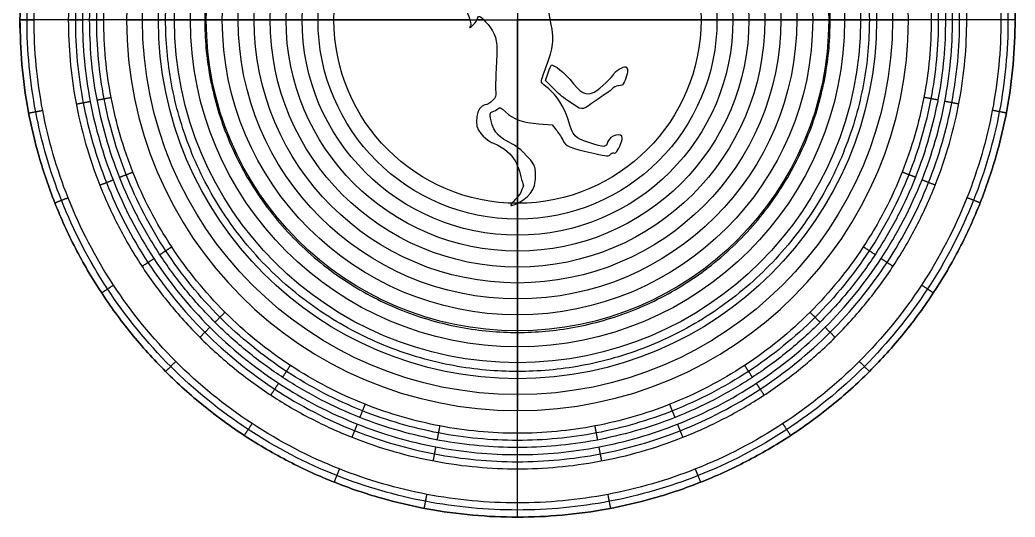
# Model space of a CAD drawing. Header units: millimetres. Extents: x -35 to 35, y -35 to 35.
# Drawn here: x -35 to 35, y -35 to 0 of the extents above; entities that cross this region are included whole.
import ezdxf

# ---------------------------------------------------------------- set-up
doc = ezdxf.new("R2010")
doc.units = ezdxf.units.MM
doc.header["$MEASUREMENT"] = 0
doc.layers.add('Default', color=7, linetype='Continuous', true_color=0x000000)

# ---------------------------------------------------------------- blocks, each defined once
blk = doc.blocks.new('top_cap')
at = {"layer": 'Default'}
for p, q in [((60.809, 240.556, 2), (57.409, 240.556, 2)), ((89.055, 240.556), (58.409, 240.556)), ((62.309, 240.556, 6), (61.809, 240.556, 6)), ((89.055, 240.556, 2), (63.309, 240.556, 2)), ((90.042, 240.556), (89.554, 240.556)), ((90.042, 240.556, 2), (89.554, 240.556, 2)), ((126.409, 240.556), (94.723, 240.556)), ((121.509, 240.556, 2), (94.723, 240.556, 2)), ((123.009, 240.556, 6), (122.509, 240.556, 6)), ((127.409, 240.556, 2), (124.009, 240.556, 2)), ((92.409, 231.584), (92.409, 233.544)), ((92.409, 231.584, 2), (92.409, 233.544, 2)), ((92.409, 228.082), (92.409, 230.275)), ((92.409, 228.082, 2), (92.409, 230.275, 2)), ((92.409, 206.556), (92.409, 227.645)), ((92.409, 211.456, 2), (92.409, 227.645, 2)), ((92.409, 209.956, 6), (92.409, 210.456, 6)), ((92.409, 205.556, 2), (92.409, 208.956, 2))]:
    blk.add_line(p, q, dxfattribs=at)
for points, knots in [([(57.409, 240.556, 2), (57.409, 275.556, 2), (92.409, 275.556, 2), (127.409, 275.556, 2), (127.409, 240.556, 2), (127.409, 205.556, 2), (92.409, 205.556, 2), (57.409, 205.556, 2), (57.409, 240.556, 2)], [0, 0, 0, 54.977871, 54.977871, 109.955743, 109.955743, 164.933614, 164.933614, 219.911486, 219.911486, 219.911486]), ([(57.409, 240.556, 1), (57.409, 205.556, 1), (92.409, 205.556, 1), (127.409, 205.556, 1), (127.409, 240.556, 1), (127.409, 275.556, 1), (92.409, 275.556, 1), (57.409, 275.556, 1), (57.409, 240.556, 1)], [0, 0, 0, 53.406738, 53.406738, 106.813476, 106.813476, 160.220213, 160.220213, 213.626951, 213.626951, 213.626951]), ([(60.809, 240.556, 2), (60.809, 272.156, 2), (92.409, 272.156, 2), (124.009, 272.156, 2), (124.009, 240.556, 2), (124.009, 208.956, 2), (92.409, 208.956, 2), (60.809, 208.956, 2), (60.809, 240.556, 2)], [0, 0, 0, 49.637164, 49.637164, 99.274328, 99.274328, 148.911492, 148.911492, 198.548656, 198.548656, 198.548656]), ([(60.809, 240.556, 5), (60.809, 272.156, 5), (92.409, 272.156, 5), (124.009, 272.156, 5), (124.009, 240.556, 5), (124.009, 208.956, 5), (92.409, 208.956, 5), (60.809, 208.956, 5), (60.809, 240.556, 5)], [0, 0, 0, 48.066064, 48.066064, 96.132128, 96.132128, 144.198192, 144.198192, 192.264256, 192.264256, 192.264256]), ([(60.809, 240.556, 4), (60.809, 272.156, 4), (92.409, 272.156, 4), (124.009, 272.156, 4), (124.009, 240.556, 4), (124.009, 208.956, 4), (92.409, 208.956, 4), (60.809, 208.956, 4), (60.809, 240.556, 4)], [0, 0, 0, 49.637164, 49.637164, 99.274328, 99.274328, 148.911492, 148.911492, 198.548656, 198.548656, 198.548656]), ([(62.309, 240.556, 6), (62.309, 210.456, 6), (92.409, 210.456, 6), (122.509, 210.456, 6), (122.509, 240.556, 6), (122.509, 270.656, 6), (92.409, 270.656, 6), (62.309, 270.656, 6), (62.309, 240.556, 6)], [-189.123878, -189.123878, -189.123878, -141.842908, -141.842908, -94.561939, -94.561939, -47.280969, -47.280969, 0, 0, 0]), ([(62.309, 240.556, 3), (62.309, 210.456, 3), (92.409, 210.456, 3), (122.509, 210.456, 3), (122.509, 240.556, 3), (122.509, 270.656, 3), (92.409, 270.656, 3), (62.309, 270.656, 3), (62.309, 240.556, 3)], [0, 0, 0, 45.709884, 45.709884, 91.419769, 91.419769, 137.129653, 137.129653, 182.839538, 182.839538, 182.839538]), ([(62.309, 240.556, 4), (62.309, 210.456, 4), (92.409, 210.456, 4), (122.509, 210.456, 4), (122.509, 240.556, 4), (122.509, 270.656, 4), (92.409, 270.656, 4), (62.309, 270.656, 4), (62.309, 240.556, 4)], [-189.123878, -189.123878, -189.123878, -141.842908, -141.842908, -94.561939, -94.561939, -47.280969, -47.280969, 0, 0, 0])]:
    blk.add_rational_spline(points, [1, 0.707106781187, 1, 0.707106781187, 1, 0.707106781187, 1, 0.707106781187, 1], degree=2, knots=knots, dxfattribs=at)
for points, knots in [([(57.909, 240.556, 0.5), (57.909, 238.388, 0.5), (58.319, 234.053, 0.5), (60.192, 227.607, 0.5), (63.372, 221.483, 0.5), (67.844, 215.99, 0.5), (73.336, 211.519, 0.5), (79.46, 208.338, 0.5), (85.907, 206.466, 0.5), (92.409, 205.851, 0.5), (98.912, 206.466, 0.5), (105.359, 208.338, 0.5), (111.482, 211.519, 0.5), (116.975, 215.99, 0.5), (121.446, 221.483, 0.5), (124.627, 227.607, 0.5), (126.5, 234.053, 0.5), (127.114, 240.556, 0.5), (126.5, 247.058, 0.5), (124.627, 253.505, 0.5), (121.446, 259.629, 0.5), (116.975, 265.121, 0.5), (111.482, 269.593, 0.5), (105.359, 272.773, 0.5), (98.912, 274.646, 0.5), (92.409, 275.261, 0.5), (85.907, 274.646, 0.5), (79.46, 272.773, 0.5), (73.336, 269.593, 0.5), (67.844, 265.121, 0.5), (63.372, 259.629, 0.5), (60.192, 253.505, 0.5), (58.319, 247.058, 0.5), (57.909, 242.723, 0.5), (57.909, 240.556, 0.5)], [0, 0, 0, 0, 6.408266, 12.816532, 19.759951, 26.703369, 33.646787, 40.590205, 46.998472, 53.406738, 59.815004, 66.22327, 73.166688, 80.110107, 87.053525, 93.996943, 100.405209, 106.813476, 113.221742, 119.630008, 126.573426, 133.516844, 140.460263, 147.403681, 153.811947, 160.220213, 166.62848, 173.036746, 179.980164, 186.923582, 193.867, 200.810419, 207.218685, 213.626951, 213.626951, 213.626951, 213.626951]), ([(58.409, 240.556), (58.409, 238.42), (58.813, 234.148), (60.659, 227.794), (63.793, 221.759), (68.2, 216.347), (73.613, 211.94), (79.648, 208.805), (86.001, 206.96), (92.409, 206.354), (98.818, 206.96), (105.171, 208.805), (111.206, 211.94), (116.619, 216.347), (121.025, 221.759), (124.16, 227.794), (126.006, 234.148), (126.611, 240.556), (126.006, 246.964), (124.16, 253.318), (121.025, 259.352), (116.619, 264.765), (111.206, 269.172), (105.171, 272.307), (98.818, 274.152), (92.409, 274.758), (86.001, 274.152), (79.648, 272.307), (73.613, 269.172), (68.2, 264.765), (63.793, 259.352), (60.659, 253.318), (58.813, 246.964), (58.409, 242.692), (58.409, 240.556)], [0, 0, 0, 0, 6.408266, 12.816532, 19.759951, 26.703369, 33.646787, 40.590205, 46.998472, 53.406738, 59.815004, 66.22327, 73.166688, 80.110107, 87.053525, 93.996943, 100.405209, 106.813476, 113.221742, 119.630008, 126.573426, 133.516844, 140.460263, 147.403681, 153.811947, 160.220213, 166.62848, 173.036746, 179.980164, 186.923582, 193.867, 200.810419, 207.218685, 213.626951, 213.626951, 213.626951, 213.626951]), ([(61.309, 240.556, 5.5), (61.309, 242.51, 5.5), (61.679, 246.418, 5.5), (63.367, 252.229, 5.5), (66.234, 257.749, 5.5), (70.265, 262.7, 5.5), (75.216, 266.731, 5.5), (80.736, 269.598, 5.5), (86.548, 271.287, 5.5), (92.409, 271.841, 5.5), (98.271, 271.287, 5.5), (104.082, 269.598, 5.5), (109.603, 266.731, 5.5), (114.554, 262.7, 5.5), (118.585, 257.749, 5.5), (121.452, 252.229, 5.5), (123.14, 246.418, 5.5), (123.694, 240.556, 5.5), (123.14, 234.694, 5.5), (121.452, 228.883, 5.5), (118.585, 223.363, 5.5), (114.554, 218.411, 5.5), (109.603, 214.381, 5.5), (104.082, 211.513, 5.5), (98.271, 209.825, 5.5), (92.409, 209.271, 5.5), (86.548, 209.825, 5.5), (80.736, 211.513, 5.5), (75.216, 214.381, 5.5), (70.265, 218.411, 5.5), (66.234, 223.363, 5.5), (63.367, 228.883, 5.5), (61.679, 234.694, 5.5), (61.309, 238.602, 5.5), (61.309, 240.556, 5.5)], [0, 0, 0, 0, 5.76744, 11.534879, 17.783956, 24.033032, 30.282108, 36.531185, 42.298624, 48.066064, 53.833504, 59.600943, 65.85002, 72.099096, 78.348172, 84.597249, 90.364688, 96.132128, 101.899568, 107.667007, 113.916084, 120.16516, 126.414236, 132.663313, 138.430752, 144.198192, 149.965632, 155.733071, 161.982148, 168.231224, 174.4803, 180.729377, 186.496816, 192.264256, 192.264256, 192.264256, 192.264256]), ([(61.809, 240.556, 6), (61.809, 242.478, 6), (62.173, 246.323, 6), (63.834, 252.041, 6), (66.655, 257.473, 6), (70.621, 262.344, 6), (75.492, 266.31, 6), (80.924, 269.131, 6), (86.642, 270.792, 6), (92.409, 271.338, 6), (98.177, 270.792, 6), (103.895, 269.131, 6), (109.326, 266.31, 6), (114.198, 262.344, 6), (118.164, 257.473, 6), (120.985, 252.041, 6), (122.646, 246.323, 6), (123.191, 240.556, 6), (122.646, 234.788, 6), (120.985, 229.07, 6), (118.164, 223.639, 6), (114.198, 218.767, 6), (109.326, 214.801, 6), (103.895, 211.98, 6), (98.177, 210.319, 6), (92.409, 209.774, 6), (86.642, 210.319, 6), (80.924, 211.98, 6), (75.492, 214.801, 6), (70.621, 218.767, 6), (66.655, 223.639, 6), (63.834, 229.07, 6), (62.173, 234.788, 6), (61.809, 238.633, 6), (61.809, 240.556, 6)], [0, 0, 0, 0, 5.76744, 11.534879, 17.783956, 24.033032, 30.282108, 36.531185, 42.298624, 48.066064, 53.833504, 59.600943, 65.85002, 72.099096, 78.348172, 84.597249, 90.364688, 96.132128, 101.899568, 107.667007, 113.916084, 120.16516, 126.414236, 132.663313, 138.430752, 144.198192, 149.965632, 155.733071, 161.982148, 168.231224, 174.4803, 180.729377, 186.496816, 192.264256, 192.264256, 192.264256, 192.264256]), ([(62.809, 240.556, 2.5), (62.809, 238.696, 2.5), (63.161, 234.977, 2.5), (64.768, 229.446, 2.5), (67.496, 224.192, 2.5), (71.333, 219.479, 2.5), (76.045, 215.643, 2.5), (81.299, 212.914, 2.5), (86.83, 211.307, 2.5), (92.409, 210.78, 2.5), (97.988, 211.307, 2.5), (103.519, 212.914, 2.5), (108.773, 215.643, 2.5), (113.486, 219.479, 2.5), (117.322, 224.192, 2.5), (120.051, 229.446, 2.5), (121.658, 234.977, 2.5), (122.185, 240.556, 2.5), (121.658, 246.135, 2.5), (120.051, 251.666, 2.5), (117.322, 256.92, 2.5), (113.486, 261.632, 2.5), (108.773, 265.469, 2.5), (103.519, 268.198, 2.5), (97.988, 269.804, 2.5), (92.409, 270.332, 2.5), (86.83, 269.804, 2.5), (81.299, 268.198, 2.5), (76.045, 265.469, 2.5), (71.333, 261.632, 2.5), (67.496, 256.92, 2.5), (64.768, 251.666, 2.5), (63.161, 246.135, 2.5), (62.809, 242.416, 2.5), (62.809, 240.556, 2.5)], [0, 0, 0, 0, 5.484722, 10.969444, 16.912193, 22.854942, 28.797691, 34.740441, 40.225162, 45.709884, 51.194606, 56.679328, 62.622077, 68.564827, 74.507576, 80.450325, 85.935047, 91.419769, 96.904491, 102.389213, 108.331962, 114.274711, 120.21746, 126.160209, 131.644931, 137.129653, 142.614375, 148.099097, 154.041846, 159.984595, 165.927345, 171.870094, 177.354816, 182.839538, 182.839538, 182.839538, 182.839538]), ([(63.309, 240.556, 2), (63.309, 238.728, 2), (63.655, 235.071, 2), (65.234, 229.633, 2), (67.917, 224.468, 2), (71.689, 219.836, 2), (76.322, 216.064, 2), (81.487, 213.381, 2), (86.925, 211.801, 2), (92.409, 211.283, 2), (97.894, 211.801, 2), (103.332, 213.381, 2), (108.497, 216.064, 2), (113.13, 219.836, 2), (116.901, 224.468, 2), (119.584, 229.633, 2), (121.164, 235.071, 2), (121.682, 240.556, 2), (121.164, 246.041, 2), (119.584, 251.478, 2), (116.901, 256.644, 2), (113.13, 261.276, 2), (108.497, 265.048, 2), (103.332, 267.731, 2), (97.894, 269.31, 2), (92.409, 269.829, 2), (86.925, 269.31, 2), (81.487, 267.731, 2), (76.322, 265.048, 2), (71.689, 261.276, 2), (67.917, 256.644, 2), (65.234, 251.478, 2), (63.655, 246.041, 2), (63.309, 242.384, 2), (63.309, 240.556, 2)], [0, 0, 0, 0, 5.484722, 10.969444, 16.912193, 22.854942, 28.797691, 34.740441, 40.225162, 45.709884, 51.194606, 56.679328, 62.622077, 68.564827, 74.507576, 80.450325, 85.935047, 91.419769, 96.904491, 102.389213, 108.331962, 114.274711, 120.21746, 126.160209, 131.644931, 137.129653, 142.614375, 148.099097, 154.041846, 159.984595, 165.927345, 171.870094, 177.354816, 182.839538, 182.839538, 182.839538, 182.839538]), ([(89.726, 247.474), (89.586, 247.375), (89.265, 247.222), (89.014, 247.133), (88.416, 246.924), (88.27, 246.721), (88.186, 245.99), (88.134, 245.54), (88.082, 245.378), (87.964, 245.299), (87.879, 245.242), (87.846, 245.186), (87.89, 245.174), (88.027, 245.135), (88.204, 245.22), (88.326, 245.383), (88.556, 245.689), (88.514, 245.388), (88.267, 244.961), (88.025, 244.544), (88.02, 244.507), (88.158, 244.088), (88.26, 243.778), (88.266, 243.575), (88.18, 243.389), (88.026, 243.058), (88.188, 243.095), (88.485, 243.457), (88.609, 243.609), (88.742, 243.698), (88.781, 243.654), (88.823, 243.607), (88.785, 243.501), (88.685, 243.386), (88.559, 243.241), (88.525, 243.084), (88.539, 242.713), (88.55, 242.448), (88.53, 242.134), (88.495, 242.016), (88.407, 241.72), (88.568, 241.704), (88.836, 241.983), (88.96, 242.111), (89.08, 242.211), (89.101, 242.205), (89.123, 242.198), (89.057, 242), (88.955, 241.763), (88.785, 241.369), (88.787, 241.29), (88.977, 240.79), (89.091, 240.491), (89.146, 240.196), (89.099, 240.136), (88.942, 239.932), (89.093, 239.998), (89.317, 240.231), (89.439, 240.357), (89.564, 240.545), (89.595, 240.649), (89.675, 240.92), (89.809, 240.844), (90.337, 240.223), (90.84, 239.632), (91.01, 239.063), (90.957, 238.143), (90.873, 236.679), (90.847, 235.781), (90.878, 235.489), (90.909, 235.2), (90.881, 235.119), (90.66, 234.875), (90.515, 234.714), (90.284, 234.583), (90.122, 234.569), (89.515, 234.516), (89.292, 233.088), (90.346, 232.02), (92.345, 231.296), (92.469, 230.047), (92.821, 228.905), (92.821, 228.905)], [-38, -38, -38, -38, -37, -37, -37, -36, -36, -36, -35, -35, -35, -34, -34, -34, -33, -33, -33, -32, -32, -32, -31, -31, -31, -30, -30, -30, -29, -29, -29, -28, -28, -28, -27, -27, -27, -26, -26, -26, -25, -25, -25, -24, -24, -24, -23, -23, -23, -22, -22, -22, -21, -21, -21, -20, -20, -20, -19, -19, -19, -18, -18, -18, -17, -17, -17, -16, -16, -16, -15, -15, -15, -14, -14, -14, -13, -13, -13, -12, -12, -11, -2, -1, -1, -1, -1]), ([(89.726, 247.474, 2), (89.586, 247.375, 2), (89.265, 247.222, 2), (89.014, 247.133, 2), (88.416, 246.924, 2), (88.27, 246.721, 2), (88.186, 245.99, 2), (88.134, 245.54, 2), (88.082, 245.378, 2), (87.964, 245.299, 2), (87.879, 245.242, 2), (87.846, 245.186, 2), (87.89, 245.174, 2), (88.027, 245.135, 2), (88.204, 245.22, 2), (88.326, 245.383, 2), (88.556, 245.689, 2), (88.514, 245.388, 2), (88.267, 244.961, 2), (88.025, 244.544, 2), (88.02, 244.507, 2), (88.158, 244.088, 2), (88.26, 243.778, 2), (88.266, 243.575, 2), (88.18, 243.389, 2), (88.026, 243.058, 2), (88.188, 243.095, 2), (88.485, 243.457, 2), (88.609, 243.609, 2), (88.742, 243.698, 2), (88.781, 243.654, 2), (88.823, 243.607, 2), (88.785, 243.501, 2), (88.685, 243.386, 2), (88.559, 243.241, 2), (88.525, 243.084, 2), (88.539, 242.713, 2), (88.55, 242.448, 2), (88.53, 242.134, 2), (88.495, 242.016, 2), (88.407, 241.72, 2), (88.568, 241.704, 2), (88.836, 241.983, 2), (88.96, 242.111, 2), (89.08, 242.211, 2), (89.101, 242.205, 2), (89.123, 242.198, 2), (89.057, 242, 2), (88.955, 241.763, 2), (88.785, 241.369, 2), (88.787, 241.29, 2), (88.977, 240.79, 2), (89.091, 240.491, 2), (89.146, 240.196, 2), (89.099, 240.136, 2), (88.942, 239.932, 2), (89.093, 239.998, 2), (89.317, 240.231, 2), (89.439, 240.357, 2), (89.564, 240.545, 2), (89.595, 240.649, 2), (89.675, 240.92, 2), (89.809, 240.844, 2), (90.337, 240.223, 2), (90.84, 239.632, 2), (91.01, 239.063, 2), (90.957, 238.143, 2), (90.873, 236.679, 2), (90.847, 235.781, 2), (90.878, 235.489, 2), (90.909, 235.2, 2), (90.881, 235.119, 2), (90.66, 234.875, 2), (90.515, 234.714, 2), (90.284, 234.583, 2), (90.122, 234.569, 2), (89.515, 234.516, 2), (89.292, 233.088, 2), (90.346, 232.02, 2), (92.345, 231.296, 2), (92.469, 230.047, 2), (92.821, 228.905, 2), (92.821, 228.905, 2)], [-38, -38, -38, -38, -37, -37, -37, -36, -36, -36, -35, -35, -35, -34, -34, -34, -33, -33, -33, -32, -32, -32, -31, -31, -31, -30, -30, -30, -29, -29, -29, -28, -28, -28, -27, -27, -27, -26, -26, -26, -25, -25, -25, -24, -24, -24, -23, -23, -23, -22, -22, -22, -21, -21, -21, -20, -20, -20, -19, -19, -19, -18, -18, -18, -17, -17, -17, -16, -16, -16, -15, -15, -15, -14, -14, -14, -13, -13, -13, -12, -12, -11, -2, -1, -1, -1, -1]), ([(89.726, 247.474, 1), (89.586, 247.375, 1), (89.265, 247.222, 1), (89.014, 247.133, 1), (88.416, 246.924, 1), (88.27, 246.721, 1), (88.186, 245.99, 1), (88.134, 245.54, 1), (88.082, 245.378, 1), (87.964, 245.299, 1), (87.879, 245.242, 1), (87.846, 245.186, 1), (87.89, 245.174, 1), (88.027, 245.135, 1), (88.204, 245.22, 1), (88.326, 245.383, 1), (88.556, 245.689, 1), (88.514, 245.388, 1), (88.267, 244.961, 1), (88.025, 244.544, 1), (88.02, 244.507, 1), (88.158, 244.088, 1), (88.26, 243.778, 1), (88.266, 243.575, 1), (88.18, 243.389, 1), (88.026, 243.058, 1), (88.188, 243.095, 1), (88.485, 243.457, 1), (88.609, 243.609, 1), (88.742, 243.698, 1), (88.781, 243.654, 1), (88.823, 243.607, 1), (88.785, 243.501, 1), (88.685, 243.386, 1), (88.559, 243.241, 1), (88.525, 243.084, 1), (88.539, 242.713, 1), (88.55, 242.448, 1), (88.53, 242.134, 1), (88.495, 242.016, 1), (88.407, 241.72, 1), (88.568, 241.704, 1), (88.836, 241.983, 1), (88.96, 242.111, 1), (89.08, 242.211, 1), (89.101, 242.205, 1), (89.123, 242.198, 1), (89.057, 242, 1), (88.955, 241.763, 1), (88.785, 241.369, 1), (88.787, 241.29, 1), (88.977, 240.79, 1), (89.091, 240.491, 1), (89.146, 240.196, 1), (89.099, 240.136, 1), (88.942, 239.932, 1), (89.093, 239.998, 1), (89.317, 240.231, 1), (89.439, 240.357, 1), (89.564, 240.545, 1), (89.595, 240.649, 1), (89.675, 240.92, 1), (89.809, 240.844, 1), (90.337, 240.223, 1), (90.84, 239.632, 1), (91.01, 239.063, 1), (90.957, 238.143, 1), (90.873, 236.679, 1), (90.847, 235.781, 1), (90.878, 235.489, 1), (90.909, 235.2, 1), (90.881, 235.119, 1), (90.66, 234.875, 1), (90.515, 234.714, 1), (90.284, 234.583, 1), (90.122, 234.569, 1), (89.515, 234.516, 1), (89.292, 233.088, 1), (90.346, 232.02, 1), (92.345, 231.296, 1), (92.469, 230.047, 1), (92.821, 228.905, 1), (92.821, 228.905, 1)], [-38, -38, -38, -38, -37, -37, -37, -36, -36, -36, -35, -35, -35, -34, -34, -34, -33, -33, -33, -32, -32, -32, -31, -31, -31, -30, -30, -30, -29, -29, -29, -28, -28, -28, -27, -27, -27, -26, -26, -26, -25, -25, -25, -24, -24, -24, -23, -23, -23, -22, -22, -22, -21, -21, -21, -20, -20, -20, -19, -19, -19, -18, -18, -18, -17, -17, -17, -16, -16, -16, -15, -15, -15, -14, -14, -14, -13, -13, -13, -12, -12, -11, -2, -1, -1, -1, -1]), ([(95.11, 232.841), (95.254, 232.664), (95.469, 232.332), (95.589, 232.104), (95.834, 231.634), (95.94, 231.589), (97.841, 231.148), (98.7, 230.948), (98.848, 230.938), (98.93, 231.074), (98.983, 231.161), (99.089, 231.213), (99.167, 231.19), (99.244, 231.167), (99.35, 231.214), (99.403, 231.295), (99.579, 231.567), (99.776, 232.06), (99.779, 232.236), (99.786, 232.652), (98.903, 232.437), (98.767, 231.99), (98.635, 231.559), (98.535, 231.552), (97.504, 231.901), (96.388, 232.278), (96.359, 232.309), (95.966, 233.55), (95.68, 234.452), (95.176, 235.242), (94.584, 235.715), (94.341, 235.91), (94.119, 236.115), (94.091, 236.172), (94.063, 236.228), (94.212, 236.719), (94.421, 237.264), (94.665, 237.902), (94.824, 238.461), (94.868, 238.836), (94.935, 239.412), (94.905, 239.676), (94.61, 241.118), (94.461, 241.846), (94.464, 241.884), (94.722, 242.539), (94.868, 242.909), (95.1, 243.433), (95.238, 243.702), (95.482, 244.177), (95.502, 244.191), (95.842, 244.148), (96.763, 244.032), (97.233, 243.71), (97.105, 243.282), (97.068, 243.157), (97.105, 242.995), (97.189, 242.912), (97.385, 242.718), (98.081, 242.512), (98.118, 242.636), (98.152, 242.749), (97.863, 243.309), (97.754, 243.342), (97.713, 243.354), (97.629, 243.548), (97.568, 243.773)], [-85, -85, -85, -85, -84, -84, -84, -83, -83, -83, -82, -82, -82, -81, -81, -81, -80, -80, -80, -79, -79, -79, -78, -78, -78, -77, -77, -77, -76, -76, -76, -75, -75, -75, -74, -74, -74, -73, -73, -73, -72, -72, -72, -71, -71, -71, -70, -70, -70, -69, -69, -69, -68, -68, -68, -67, -67, -67, -66, -66, -66, -65, -65, -65, -64, -64, -64, -63, -63, -63, -63]), ([(95.11, 232.841, 2), (95.254, 232.664, 2), (95.469, 232.332, 2), (95.589, 232.104, 2), (95.834, 231.634, 2), (95.94, 231.589, 2), (97.841, 231.148, 2), (98.7, 230.948, 2), (98.848, 230.938, 2), (98.93, 231.074, 2), (98.983, 231.161, 2), (99.089, 231.213, 2), (99.167, 231.19, 2), (99.244, 231.167, 2), (99.35, 231.214, 2), (99.403, 231.295, 2), (99.579, 231.567, 2), (99.776, 232.06, 2), (99.779, 232.236, 2), (99.786, 232.652, 2), (98.903, 232.437, 2), (98.767, 231.99, 2), (98.635, 231.559, 2), (98.535, 231.552, 2), (97.504, 231.901, 2), (96.388, 232.278, 2), (96.359, 232.309, 2), (95.966, 233.55, 2), (95.68, 234.452, 2), (95.176, 235.242, 2), (94.584, 235.715, 2), (94.341, 235.91, 2), (94.119, 236.115, 2), (94.091, 236.172, 2), (94.063, 236.228, 2), (94.212, 236.719, 2), (94.421, 237.264, 2), (94.665, 237.902, 2), (94.824, 238.461, 2), (94.868, 238.836, 2), (94.935, 239.412, 2), (94.905, 239.676, 2), (94.61, 241.118, 2), (94.461, 241.846, 2), (94.464, 241.884, 2), (94.722, 242.539, 2), (94.868, 242.909, 2), (95.1, 243.433, 2), (95.238, 243.702, 2), (95.482, 244.177, 2), (95.502, 244.191, 2), (95.842, 244.148, 2), (96.763, 244.032, 2), (97.233, 243.71, 2), (97.105, 243.282, 2), (97.068, 243.157, 2), (97.105, 242.995, 2), (97.189, 242.912, 2), (97.385, 242.718, 2), (98.081, 242.512, 2), (98.118, 242.636, 2), (98.152, 242.749, 2), (97.863, 243.309, 2), (97.754, 243.342, 2), (97.713, 243.354, 2), (97.629, 243.548, 2), (97.568, 243.773, 2)], [-85, -85, -85, -85, -84, -84, -84, -83, -83, -83, -82, -82, -82, -81, -81, -81, -80, -80, -80, -79, -79, -79, -78, -78, -78, -77, -77, -77, -76, -76, -76, -75, -75, -75, -74, -74, -74, -73, -73, -73, -72, -72, -72, -71, -71, -71, -70, -70, -70, -69, -69, -69, -68, -68, -68, -67, -67, -67, -66, -66, -66, -65, -65, -65, -64, -64, -64, -63, -63, -63, -63]), ([(95.11, 232.841, 1), (95.254, 232.664, 1), (95.469, 232.332, 1), (95.589, 232.104, 1), (95.834, 231.634, 1), (95.94, 231.589, 1), (97.841, 231.148, 1), (98.7, 230.948, 1), (98.848, 230.938, 1), (98.93, 231.074, 1), (98.983, 231.161, 1), (99.089, 231.213, 1), (99.167, 231.19, 1), (99.244, 231.167, 1), (99.35, 231.214, 1), (99.403, 231.295, 1), (99.579, 231.567, 1), (99.776, 232.06, 1), (99.779, 232.236, 1), (99.786, 232.652, 1), (98.903, 232.437, 1), (98.767, 231.99, 1), (98.635, 231.559, 1), (98.535, 231.552, 1), (97.504, 231.901, 1), (96.388, 232.278, 1), (96.359, 232.309, 1), (95.966, 233.55, 1), (95.68, 234.452, 1), (95.176, 235.242, 1), (94.584, 235.715, 1), (94.341, 235.91, 1), (94.119, 236.115, 1), (94.091, 236.172, 1), (94.063, 236.228, 1), (94.212, 236.719, 1), (94.421, 237.264, 1), (94.665, 237.902, 1), (94.824, 238.461, 1), (94.868, 238.836, 1), (94.935, 239.412, 1), (94.905, 239.676, 1), (94.61, 241.118, 1), (94.461, 241.846, 1), (94.464, 241.884, 1), (94.722, 242.539, 1), (94.868, 242.909, 1), (95.1, 243.433, 1), (95.238, 243.702, 1), (95.482, 244.177, 1), (95.502, 244.191, 1), (95.842, 244.148, 1), (96.763, 244.032, 1), (97.233, 243.71, 1), (97.105, 243.282, 1), (97.068, 243.157, 1), (97.105, 242.995, 1), (97.189, 242.912, 1), (97.385, 242.718, 1), (98.081, 242.512, 1), (98.118, 242.636, 1), (98.152, 242.749, 1), (97.863, 243.309, 1), (97.754, 243.342, 1), (97.713, 243.354, 1), (97.629, 243.548, 1), (97.568, 243.773, 1)], [-85, -85, -85, -85, -84, -84, -84, -83, -83, -83, -82, -82, -82, -81, -81, -81, -80, -80, -80, -79, -79, -79, -78, -78, -78, -77, -77, -77, -76, -76, -76, -75, -75, -75, -74, -74, -74, -73, -73, -73, -72, -72, -72, -71, -71, -71, -70, -70, -70, -69, -69, -69, -68, -68, -68, -67, -67, -67, -66, -66, -66, -65, -65, -65, -64, -64, -64, -63, -63, -63, -63]), ([(94.564, 236.821), (94.671, 237.119), (94.777, 237.373), (94.8, 237.386), (94.922, 237.451), (95.814, 236.75), (96.091, 236.372), (96.783, 235.423), (97.283, 235.163), (97.813, 235.478), (98.231, 235.727), (99.121, 236.554), (99.179, 236.747), (99.23, 236.921), (99.867, 237.299), (100.027, 237.251), (100.083, 237.235), (100.14, 237.116), (100.153, 236.988)], [-6, -6, -6, -6, -5, -5, -5, -4, -4, -4, -3, -3, -3, -2, -2, -2, -1, -1, -1, 0, 0, 0, 0]), ([(94.564, 236.821, 2), (94.671, 237.119, 2), (94.777, 237.373, 2), (94.8, 237.386, 2), (94.922, 237.451, 2), (95.814, 236.75, 2), (96.091, 236.372, 2), (96.783, 235.423, 2), (97.283, 235.163, 2), (97.813, 235.478, 2), (98.231, 235.727, 2), (99.121, 236.554, 2), (99.179, 236.747, 2), (99.23, 236.921, 2), (99.867, 237.299, 2), (100.027, 237.251, 2), (100.083, 237.235, 2), (100.14, 237.116, 2), (100.153, 236.988, 2)], [-6, -6, -6, -6, -5, -5, -5, -4, -4, -4, -3, -3, -3, -2, -2, -2, -1, -1, -1, 0, 0, 0, 0]), ([(94.564, 236.821, 1), (94.671, 237.119, 1), (94.777, 237.373, 1), (94.8, 237.386, 1), (94.922, 237.451, 1), (95.814, 236.75, 1), (96.091, 236.372, 1), (96.783, 235.423, 1), (97.283, 235.163, 1), (97.813, 235.478, 1), (98.231, 235.727, 1), (99.121, 236.554, 1), (99.179, 236.747, 1), (99.23, 236.921, 1), (99.867, 237.299, 1), (100.027, 237.251, 1), (100.083, 237.235, 1), (100.14, 237.116, 1), (100.153, 236.988, 1)], [-6, -6, -6, -6, -5, -5, -5, -4, -4, -4, -3, -3, -3, -2, -2, -2, -1, -1, -1, 0, 0, 0, 0]), ([(100.153, 236.988), (100.175, 236.773), (99.939, 236.13), (99.785, 235.988), (99.748, 235.955), (99.606, 235.919), (99.469, 235.908), (99.332, 235.898), (99.171, 235.825), (99.112, 235.745), (99.053, 235.665), (98.833, 235.491), (98.623, 235.358), (98.413, 235.224), (97.963, 234.914), (97.623, 234.667), (96.926, 234.161), (96.961, 234.157), (96, 234.839), (95.373, 235.285), (95.434, 235.233), (94.836, 235.821)], [-15, -15, -15, -15, -14, -14, -14, -13, -13, -13, -12, -12, -12, -11, -11, -11, -10, -10, -10, -9, -9, -9, -8, -8, -8, -8]), ([(100.153, 236.988, 2), (100.175, 236.773, 2), (99.939, 236.13, 2), (99.785, 235.988, 2), (99.748, 235.955, 2), (99.606, 235.919, 2), (99.469, 235.908, 2), (99.332, 235.898, 2), (99.171, 235.825, 2), (99.112, 235.745, 2), (99.053, 235.665, 2), (98.833, 235.491, 2), (98.623, 235.358, 2), (98.413, 235.224, 2), (97.963, 234.914, 2), (97.623, 234.667, 2), (96.926, 234.161, 2), (96.961, 234.157, 2), (96, 234.839, 2), (95.373, 235.285, 2), (95.434, 235.233, 2), (94.836, 235.821, 2)], [-15, -15, -15, -15, -14, -14, -14, -13, -13, -13, -12, -12, -12, -11, -11, -11, -10, -10, -10, -9, -9, -9, -8, -8, -8, -8]), ([(100.153, 236.988, 1), (100.175, 236.773, 1), (99.939, 236.13, 1), (99.785, 235.988, 1), (99.748, 235.955, 1), (99.606, 235.919, 1), (99.469, 235.908, 1), (99.332, 235.898, 1), (99.171, 235.825, 1), (99.112, 235.745, 1), (99.053, 235.665, 1), (98.833, 235.491, 1), (98.623, 235.358, 1), (98.413, 235.224, 1), (97.963, 234.914, 1), (97.623, 234.667, 1), (96.926, 234.161, 1), (96.961, 234.157, 1), (96, 234.839, 1), (95.373, 235.285, 1), (95.434, 235.233, 1), (94.836, 235.821, 1)], [-15, -15, -15, -15, -14, -14, -14, -13, -13, -13, -12, -12, -12, -11, -11, -11, -10, -10, -10, -9, -9, -9, -8, -8, -8, -8]), ([(91.717, 231.991), (91.717, 231.991), (90.857, 232.368), (90.398, 233.98), (90.6, 234.075), (90.943, 234.217), (91.032, 234.295), (91.189, 234.433), (91.204, 234.427), (91.563, 234.081), (92.082, 233.581), (92.781, 233.331), (93.918, 233.239)], [-92, -92, -92, -92, -91, -91, -90, -89, -89, -89, -88, -88, -88, -87, -87, -87, -87]), ([(91.717, 231.991, 2), (91.717, 231.991, 2), (90.857, 232.368, 2), (90.398, 233.98, 2), (90.6, 234.075, 2), (90.943, 234.217, 2), (91.032, 234.295, 2), (91.189, 234.433, 2), (91.204, 234.427, 2), (91.563, 234.081, 2), (92.082, 233.581, 2), (92.781, 233.331, 2), (93.918, 233.239, 2)], [-92, -92, -92, -92, -91, -91, -90, -89, -89, -89, -88, -88, -88, -87, -87, -87, -87]), ([(91.717, 231.991, 1), (91.717, 231.991, 1), (90.857, 232.368, 1), (90.398, 233.98, 1), (90.6, 234.075, 1), (90.943, 234.217, 1), (91.032, 234.295, 1), (91.189, 234.433, 1), (91.204, 234.427, 1), (91.563, 234.081, 1), (92.082, 233.581, 1), (92.781, 233.331, 1), (93.918, 233.239, 1)], [-92, -92, -92, -92, -91, -91, -90, -89, -89, -89, -88, -88, -88, -87, -87, -87, -87]), ([(92.25, 227.903), (91.879, 227.511), (91.859, 227.471), (92.051, 227.51), (92.405, 227.583), (93.381, 228.102), (93.701, 229.311), (93.703, 230.105), (93.536, 230.511), (93.051, 230.977)], [-98, -98, -98, -98, -97, -97, -97, -95, -95, -94, -93, -93, -93, -93]), ([(92.25, 227.903, 2), (91.879, 227.511, 2), (91.859, 227.471, 2), (92.051, 227.51, 2), (92.405, 227.583, 2), (93.381, 228.102, 2), (93.701, 229.311, 2), (93.703, 230.105, 2), (93.536, 230.511, 2), (93.051, 230.977, 2)], [-98, -98, -98, -98, -97, -97, -97, -95, -95, -94, -93, -93, -93, -93]), ([(92.25, 227.903, 1), (91.879, 227.511, 1), (91.859, 227.471, 1), (92.051, 227.51, 1), (92.405, 227.583, 1), (93.381, 228.102, 1), (93.701, 229.311, 1), (93.703, 230.105, 1), (93.536, 230.511, 1), (93.051, 230.977, 1)], [-98, -98, -98, -98, -97, -97, -97, -95, -95, -94, -93, -93, -93, -93])]:
    blk.add_open_spline(points, degree=3, knots=knots, dxfattribs=at)
for points, degree in [([(57.409, 240.556, 2), (57.409, 240.556, 1.5), (57.409, 240.556, 1)], 2), ([(57.409, 240.556, 1), (57.909, 240.556, 0.5), (58.409, 240.556)], 2), ([(60.809, 240.556, 2), (60.809, 240.556, 3.5), (60.809, 240.556, 5)], 2), ([(60.809, 240.556, 5), (61.309, 240.556, 5.5), (61.809, 240.556, 6)], 2), ([(62.309, 240.556, 3), (62.309, 240.556, 4.5), (62.309, 240.556, 6)], 2), ([(62.309, 240.556, 3), (62.809, 240.556, 2.5), (63.309, 240.556, 2)], 2), ([(89.099, 240.136, 2), (89.099, 240.136, 1), (89.099, 240.136)], 2), ([(89.317, 240.231, 2), (89.317, 240.231, 1), (89.317, 240.231)], 2), ([(90.337, 240.223, 2), (90.337, 240.223, 1), (90.337, 240.223)], 2), ([(122.509, 240.556, 3), (122.009, 240.556, 2.5), (121.509, 240.556, 2)], 2), ([(122.509, 240.556, 3), (122.509, 240.556, 4.5), (122.509, 240.556, 6)], 2), ([(124.009, 240.556, 2), (124.009, 240.556, 3.5), (124.009, 240.556, 5)], 2), ([(127.409, 240.556, 1), (126.909, 240.556, 0.5), (126.409, 240.556)], 2), ([(127.409, 240.556, 2), (127.409, 240.556, 1.5), (127.409, 240.556, 1)], 2), ([(94.868, 238.836, 2), (94.868, 238.836, 1), (94.868, 238.836)], 2), ([(90.957, 238.143, 2), (90.957, 238.143, 1), (90.957, 238.143)], 2), ([(94.8, 237.386, 2), (94.8, 237.386, 1), (94.8, 237.386)], 2), ([(94.37, 236.28), (94.37, 236.28), (94.564, 236.821), (94.564, 236.821)], 3), ([(94.37, 236.28, 2), (94.37, 236.28, 2), (94.564, 236.821, 2), (94.564, 236.821, 2)], 3), ([(94.37, 236.28, 1), (94.37, 236.28, 1), (94.564, 236.821, 1), (94.564, 236.821, 1)], 3), ([(94.421, 237.264, 2), (94.421, 237.264, 1), (94.421, 237.264)], 2), ([(94.564, 236.821, 2), (94.564, 236.821, 1), (94.564, 236.821)], 2), ([(99.179, 236.747, 2), (99.179, 236.747, 1), (99.179, 236.747)], 2), ([(100.027, 237.251, 2), (100.027, 237.251, 1), (100.027, 237.251)], 2), ([(100.153, 236.988, 2), (100.153, 236.988, 1), (100.153, 236.988)], 2), ([(94.091, 236.172, 2), (94.091, 236.172, 1), (94.091, 236.172)], 2), ([(94.37, 236.28, 2), (94.37, 236.28, 1), (94.37, 236.28)], 2), ([(94.836, 235.821), (94.836, 235.821), (94.37, 236.28), (94.37, 236.28)], 3), ([(94.836, 235.821, 2), (94.836, 235.821, 2), (94.37, 236.28, 2), (94.37, 236.28, 2)], 3), ([(94.836, 235.821, 1), (94.836, 235.821, 1), (94.37, 236.28, 1), (94.37, 236.28, 1)], 3), ([(94.467, 236.551, 2), (94.467, 236.551, 1), (94.467, 236.551)], 2), ([(94.603, 236.05, 2), (94.603, 236.05, 1), (94.603, 236.05)], 2), ([(96.091, 236.372, 2), (96.091, 236.372, 1), (96.091, 236.372)], 2), ([(99.469, 235.908, 2), (99.469, 235.908, 1), (99.469, 235.908)], 2), ([(99.785, 235.988, 2), (99.785, 235.988, 1), (99.785, 235.988)], 2), ([(90.878, 235.489, 2), (90.878, 235.489, 1), (90.878, 235.489)], 2), ([(94.584, 235.715, 2), (94.584, 235.715, 1), (94.584, 235.715)], 2), ([(94.836, 235.821), (94.836, 235.821, 1), (94.836, 235.821, 2)], 2), ([(97.813, 235.478, 2), (97.813, 235.478, 1), (97.813, 235.478)], 2), ([(98.623, 235.358, 2), (98.623, 235.358, 1), (98.623, 235.358)], 2), ([(99.112, 235.745, 2), (99.112, 235.745, 1), (99.112, 235.745)], 2), ([(61.369, 234.635, 5), (61.86, 234.729, 5.5), (62.351, 234.822, 6)], 2), ([(62.842, 234.916, 3), (63.333, 235.01, 2.5), (63.825, 235.104, 2)], 2), ([(90.122, 234.569, 2), (90.122, 234.569, 1), (90.122, 234.569)], 2), ([(90.66, 234.875, 2), (90.66, 234.875, 1), (90.66, 234.875)], 2), ([(96, 234.839, 2), (96, 234.839, 1), (96, 234.839)], 2), ([(97.623, 234.667, 2), (97.623, 234.667, 1), (97.623, 234.667)], 2), ([(121.976, 234.916, 3), (121.485, 235.01, 2.5), (120.994, 235.104, 2)], 2), ([(123.45, 234.635, 5), (122.959, 234.729, 5.5), (122.467, 234.822, 6)], 2), ([(58.029, 233.998, 1), (58.52, 234.092, 0.5), (59.011, 234.185)], 2), ([(90.635, 234.087, 2), (90.635, 234.087, 1), (90.635, 234.087)], 2), ([(91.032, 234.295, 2), (91.032, 234.295, 1), (91.032, 234.295)], 2), ([(91.563, 234.081, 2), (91.563, 234.081, 1), (91.563, 234.081)], 2), ([(126.789, 233.998, 1), (126.298, 234.092, 0.5), (125.807, 234.185)], 2), ([(90.628, 233.174, 2), (90.628, 233.174, 1), (90.628, 233.174)], 2), ([(93.918, 233.239, 2), (93.918, 233.239, 1), (93.918, 233.239)], 2), ([(93.918, 233.239), (93.918, 233.239), (94.849, 233.163), (94.849, 233.163)], 3), ([(93.918, 233.239, 2), (93.918, 233.239, 2), (94.849, 233.163, 2), (94.849, 233.163, 2)], 3), ([(93.918, 233.239, 1), (93.918, 233.239, 1), (94.849, 233.163, 1), (94.849, 233.163, 1)], 3), ([(94.384, 233.201, 2), (94.384, 233.201, 1), (94.384, 233.201)], 2), ([(94.849, 233.163, 2), (94.849, 233.163, 1), (94.849, 233.163)], 2), ([(94.849, 233.163), (94.849, 233.163), (95.11, 232.841), (95.11, 232.841)], 3), ([(94.849, 233.163, 2), (94.849, 233.163, 2), (95.11, 232.841, 2), (95.11, 232.841, 2)], 3), ([(94.849, 233.163, 1), (94.849, 233.163, 1), (95.11, 232.841, 1), (95.11, 232.841, 1)], 3), ([(95.966, 233.55, 2), (95.966, 233.55, 1), (95.966, 233.55)], 2), ([(89.819, 232.554, 2), (89.819, 232.554, 1), (89.819, 232.554)], 2), ([(94.98, 233.002, 2), (94.98, 233.002, 1), (94.98, 233.002)], 2), ([(95.11, 232.841, 2), (95.11, 232.841, 1), (95.11, 232.841)], 2), ([(90.727, 231.871, 2), (90.727, 231.871, 1), (90.727, 231.871)], 2), ([(91.717, 231.991, 2), (91.717, 231.991, 1), (91.717, 231.991)], 2), ([(93.051, 230.977), (92.553, 231.626), (91.717, 231.991), (91.717, 231.991)], 3), ([(93.051, 230.977, 2), (92.553, 231.626, 2), (91.717, 231.991, 2), (91.717, 231.991, 2)], 3), ([(93.051, 230.977, 1), (92.553, 231.626, 1), (91.717, 231.991, 1), (91.717, 231.991, 1)], 3), ([(92.197, 231.728, 2), (92.197, 231.728, 1), (92.197, 231.728)], 2), ([(95.589, 232.104, 2), (95.589, 232.104, 1), (95.589, 232.104)], 2), ([(97.504, 231.901, 2), (97.504, 231.901, 1), (97.504, 231.901)], 2), ([(98.767, 231.99, 2), (98.767, 231.99, 1), (98.767, 231.99)], 2), ([(99.779, 232.236, 2), (99.779, 232.236, 1), (99.779, 232.236)], 2), ([(97.841, 231.148, 2), (97.841, 231.148, 1), (97.841, 231.148)], 2), ([(98.93, 231.074, 2), (98.93, 231.074, 1), (98.93, 231.074)], 2), ([(99.167, 231.19, 2), (99.167, 231.19, 1), (99.167, 231.19)], 2), ([(99.403, 231.295, 2), (99.403, 231.295, 1), (99.403, 231.295)], 2), ([(93.051, 230.977), (93.051, 230.977, 1), (93.051, 230.977, 2)], 2), ([(64.423, 229.476, 3), (64.887, 229.66, 2.5), (65.352, 229.844, 2)], 2), ([(93.661, 230.008, 2), (93.661, 230.008, 1), (93.661, 230.008)], 2), ([(120.396, 229.476, 3), (119.931, 229.66, 2.5), (119.466, 229.844, 2)], 2), ([(63.028, 228.924, 5), (63.493, 229.108, 5.5), (63.958, 229.292, 6)], 2), ([(92.821, 228.905), (92.695, 228.459), (92.575, 228.248), (92.25, 227.903)], 3), ([(92.821, 228.905, 2), (92.695, 228.459, 2), (92.575, 228.248, 2), (92.25, 227.903, 2)], 3), ([(92.821, 228.905, 1), (92.695, 228.459, 1), (92.575, 228.248, 1), (92.25, 227.903, 1)], 3), ([(92.753, 229.133, 2), (92.753, 229.133, 1), (92.753, 229.133)], 2), ([(92.821, 228.905, 2), (92.821, 228.905, 1), (92.821, 228.905)], 2), ([(93.594, 228.908, 2), (93.594, 228.908, 1), (93.594, 228.908)], 2), ([(121.791, 228.924, 5), (121.326, 229.108, 5.5), (120.861, 229.292, 6)], 2), ([(92.61, 228.366, 2), (92.61, 228.366, 1), (92.61, 228.366)], 2), ([(59.867, 227.673, 1), (60.332, 227.857, 0.5), (60.796, 228.041)], 2), ([(92.051, 227.51, 2), (92.051, 227.51, 1), (92.051, 227.51)], 2), ([(92.25, 227.903, 2), (92.25, 227.903, 1), (92.25, 227.903)], 2), ([(124.952, 227.673, 1), (124.487, 227.857, 0.5), (124.022, 228.041)], 2), ([(67.251, 224.031, 3), (67.669, 224.305, 2.5), (68.087, 224.58, 2)], 2), ([(117.567, 224.031, 3), (117.15, 224.305, 2.5), (116.732, 224.58, 2)], 2), ([(65.997, 223.207, 5), (66.415, 223.482, 5.5), (66.833, 223.756, 6)], 2), ([(118.821, 223.207, 5), (118.403, 223.482, 5.5), (117.985, 223.756, 6)], 2), ([(63.156, 221.341, 1), (63.574, 221.615, 0.5), (63.991, 221.89)], 2), ([(121.663, 221.341, 1), (121.245, 221.615, 0.5), (120.827, 221.89)], 2), ([(71.125, 219.272, 3), (71.479, 219.625, 2.5), (71.832, 219.979, 2)], 2), ([(113.693, 219.272, 3), (113.34, 219.625, 2.5), (112.986, 219.979, 2)], 2), ([(70.065, 218.211, 5), (70.418, 218.565, 5.5), (70.772, 218.918, 6)], 2), ([(114.754, 218.211, 5), (114.4, 218.565, 5.5), (114.047, 218.918, 6)], 2), ([(67.66, 215.807, 1), (68.014, 216.161, 0.5), (68.368, 216.514)], 2), ([(117.158, 215.807, 1), (116.805, 216.161, 0.5), (116.451, 216.514)], 2), ([(75.884, 215.398, 3), (76.159, 215.816, 2.5), (76.433, 216.234, 2)], 2), ([(108.935, 215.398, 3), (108.66, 215.816, 2.5), (108.385, 216.234, 2)], 2), ([(75.061, 214.144, 5), (75.335, 214.562, 5.5), (75.61, 214.98, 6)], 2), ([(109.758, 214.144, 5), (109.484, 214.562, 5.5), (109.209, 214.98, 6)], 2), ([(81.33, 212.569, 3), (81.514, 213.034, 2.5), (81.698, 213.499, 2)], 2), ([(103.489, 212.569, 3), (103.305, 213.034, 2.5), (103.121, 213.499, 2)], 2), ([(73.194, 211.302, 1), (73.468, 211.72, 0.5), (73.743, 212.138)], 2), ([(80.777, 211.175, 5), (80.962, 211.639, 5.5), (81.146, 212.104, 6)], 2), ([(104.041, 211.175, 5), (103.857, 211.639, 5.5), (103.673, 212.104, 6)], 2), ([(111.625, 211.302, 1), (111.35, 211.72, 0.5), (111.076, 212.138)], 2), ([(86.77, 210.989, 3), (86.863, 211.48, 2.5), (86.957, 211.971, 2)], 2), ([(92.409, 210.456, 3), (92.409, 210.956, 2.5), (92.409, 211.456, 2)], 2), ([(98.049, 210.989, 3), (97.955, 211.48, 2.5), (97.862, 211.971, 2)], 2), ([(86.489, 209.515, 5), (86.582, 210.007, 5.5), (86.676, 210.498, 6)], 2), ([(92.409, 210.456, 3), (92.409, 210.456, 4.5), (92.409, 210.456, 6)], 2), ([(98.33, 209.515, 5), (98.236, 210.007, 5.5), (98.143, 210.498, 6)], 2), ([(92.409, 208.956, 5), (92.409, 209.456, 5.5), (92.409, 209.956, 6)], 2), ([(79.526, 208.013, 1), (79.71, 208.478, 0.5), (79.894, 208.943)], 2), ([(92.409, 208.956, 2), (92.409, 208.956, 3.5), (92.409, 208.956, 5)], 2), ([(105.293, 208.013, 1), (105.109, 208.478, 0.5), (104.925, 208.943)], 2), ([(85.851, 206.176, 1), (85.945, 206.667, 0.5), (86.039, 207.158)], 2), ([(92.409, 205.556, 1), (92.409, 206.056, 0.5), (92.409, 206.556)], 2), ([(98.967, 206.176, 1), (98.873, 206.667, 0.5), (98.78, 207.158)], 2), ([(92.409, 205.556, 2), (92.409, 205.556, 1.5), (92.409, 205.556, 1)], 2)]:
    blk.add_open_spline(points, degree=degree, dxfattribs=at)
blk.add_rational_spline([(57.414, 240.004, 1), (57.409, 240.28, 1), (57.409, 240.556, 1)], [0.993566108396, 0.996746923254, 1], degree=2, dxfattribs=at)

msp = doc.modelspace()

# ---------------------------------------------------------------- linework, layer by layer
at = {"layer": 'Default'}
for p, q in [((0, 22), (0, -22)), ((0, 22), (0, -22)), ((0, 22), (0, -22)), ((0, 22), (0, -22)), ((-22, 0), (22, 0)), ((-22, 0), (22, 0)), ((-22, 0), (22, 0)), ((-22, 0), (22, 0))]:
    msp.add_line(p, q, dxfattribs=at)
for centre, radius in [((0, 0, 5.569), 26.378), ((0, 0, 6.988), 26.378), ((0, 0, 6.482), 26.378), ((0, 0, 6.195), 26.378), ((0, 0, 6.113), 25.255), ((0, 0, 8.851), 25.255), ((0, 0, 7.882), 25.255), ((0, 0, 7.327), 25.255), ((0, 0, 10.597), 24.133), ((0, 0, 9.201), 24.133), ((0, 0, 8.399), 24.133), ((0, 0, 12.229), 23.01), ((0, 0, 10.443), 23.01), ((0, 0, 9.412), 23.01), ((0, 0, 13.754), 21.888), ((0, 0, 11.61), 21.888), ((0, 0, 10.367), 21.888), ((0, 0, 15.175), 20.765), ((0, 0, 12.705), 20.765), ((0, 0, 11.266), 20.765), ((0, 0, 16.498), 19.643), ((0, 0, 13.729), 19.643), ((0, 0, 12.11), 19.643), ((0, 0, 17.726), 18.52), ((0, 0, 14.686), 18.52), ((0, 0, 12.901), 18.52), ((0, 0, 18.864), 17.398), ((0, 0, 15.576), 17.398), ((0, 0, 13.639), 17.398), ((0, 0, 19.914), 16.276), ((0, 0, 16.402), 16.276), ((0, 0, 14.325), 16.276), ((0, 0, 20.88), 15.153), ((0, 0, 17.166), 15.153), ((0, 0, 14.962), 15.153), ((0, 0, 21.766), 14.031), ((0, 0, 17.868), 14.031), ((0, 0, 22.573), 12.908)]:
    msp.add_circle(centre, radius, dxfattribs=at)
for start, end in [(0, 180), (0, 180), (0, 180), (0, 180), (180, 0), (180, 0), (180, 0), (180, 0)]:
    msp.add_arc((0, 0, 5), 27.5, start, end, dxfattribs=at)
for points, knots in [([(0, 27.5, 5), (0, 27.128, 5.193), (0, 26.383, 5.572), (0, 17.27, 9.947), (0, 8.485, 14.041), (0, 0, 17.783)], [0, 0, 0, 0, 1.258583, 2.505857, 30.326643, 30.326643, 30.326643, 30.326643]), ([(0, 27.5, 5), (0, 27.135, 5.668), (0, 26.404, 6.962), (0, 25.282, 8.828), (0, 24.159, 10.576), (0, 23.036, 12.211), (0, 21.913, 13.738), (0, 20.789, 15.162), (0, 19.666, 16.487), (0, 18.543, 17.718), (0, 17.42, 18.857), (0, 16.297, 19.91), (0, 15.173, 20.877), (0, 14.051, 21.767), (0, 9.091, 25.271), (0, 4.417, 28.362), (0, 0, 30.982)], [0, 0, 0, 0, 2.282735, 4.458291, 6.533412, 8.514531, 10.40779, 12.219059, 13.953952, 15.617847, 17.215904, 18.753077, 20.23413, 21.663656, 23.046087, 38.451737, 38.451737, 38.451737, 38.451737]), ([(0, 27.5, 5), (0, 27.133, 5.499), (0, 26.398, 6.47), (0, 25.275, 7.871), (0, 24.152, 9.192), (0, 23.029, 10.436), (0, 21.906, 11.604), (0, 20.783, 12.7), (0, 19.66, 13.726), (0, 18.537, 14.683), (0, 17.414, 15.575), (0, 16.29, 16.402), (0, 15.168, 17.169), (0, 9.817, 20.465), (0, 4.77, 23.398), (0, 0, 25.908)], [0, 0, 0, 0, 1.859472, 3.65345, 5.385643, 7.059631, 8.678873, 10.246717, 11.766401, 13.241069, 14.673766, 16.067455, 17.425016, 18.749256, 34.919932, 34.919932, 34.919932, 34.919932]), ([(0, 27.5, 5), (0, 27.131, 5.403), (0, 26.393, 6.189), (0, 25.27, 7.323), (0, 24.147, 8.395), (0, 23.024, 9.409), (0, 21.902, 10.365), (0, 20.779, 11.265), (0, 19.656, 12.11), (0, 18.533, 12.901), (0, 17.409, 13.639), (0, 16.287, 14.329), (0, 10.552, 17.533), (0, 5.132, 20.406), (0, 0, 22.888)], [0, 0, 0, 0, 1.639436, 3.233963, 4.785956, 6.297728, 7.771531, 9.20956, 10.613958, 11.986816, 13.330181, 14.646053, 15.936392, 33.037247, 33.037247, 33.037247, 33.037247]), ([(-27.5, 0, 5), (-27.128, 0, 5.193), (-26.383, 0, 5.572), (-17.27, 0, 9.947), (-8.485, 0, 14.041), (0, 0, 17.783)], [0, 0, 0, 0, 1.258583, 2.505857, 30.326643, 30.326643, 30.326643, 30.326643]), ([(-27.5, 0, 5), (-27.135, 0, 5.668), (-26.404, 0, 6.962), (-25.282, 0, 8.828), (-24.159, 0, 10.576), (-23.036, 0, 12.211), (-21.913, 0, 13.738), (-20.789, 0, 15.162), (-19.666, 0, 16.487), (-18.543, 0, 17.718), (-17.42, 0, 18.857), (-16.297, 0, 19.91), (-15.173, 0, 20.877), (-14.051, 0, 21.767), (-9.091, 0, 25.271), (-4.417, 0, 28.362), (0, 0, 30.982)], [0, 0, 0, 0, 2.282735, 4.458291, 6.533412, 8.514531, 10.40779, 12.219059, 13.953952, 15.617847, 17.215904, 18.753077, 20.23413, 21.663656, 23.046087, 38.451737, 38.451737, 38.451737, 38.451737]), ([(-27.5, 0, 5), (-27.133, 0, 5.499), (-26.398, 0, 6.47), (-25.275, 0, 7.871), (-24.152, 0, 9.192), (-23.029, 0, 10.436), (-21.906, 0, 11.604), (-20.783, 0, 12.7), (-19.66, 0, 13.726), (-18.537, 0, 14.683), (-17.414, 0, 15.575), (-16.29, 0, 16.402), (-15.168, 0, 17.169), (-9.817, 0, 20.465), (-4.77, 0, 23.398), (0, 0, 25.908)], [0, 0, 0, 0, 1.859472, 3.65345, 5.385643, 7.059631, 8.678873, 10.246717, 11.766401, 13.241069, 14.673766, 16.067455, 17.425016, 18.749256, 34.919932, 34.919932, 34.919932, 34.919932]), ([(-27.5, 0, 5), (-27.131, 0, 5.403), (-26.393, 0, 6.189), (-25.27, 0, 7.323), (-24.147, 0, 8.395), (-23.024, 0, 9.409), (-21.902, 0, 10.365), (-20.779, 0, 11.265), (-19.656, 0, 12.11), (-18.533, 0, 12.901), (-17.409, 0, 13.639), (-16.287, 0, 14.329), (-10.552, 0, 17.533), (-5.132, 0, 20.406), (0, 0, 22.888)], [0, 0, 0, 0, 1.639436, 3.233963, 4.785956, 6.297728, 7.771531, 9.20956, 10.613958, 11.986816, 13.330181, 14.646053, 15.936392, 33.037247, 33.037247, 33.037247, 33.037247]), ([(0, -27.5, 5), (0, -27.128, 5.193), (0, -26.383, 5.572), (0, -17.27, 9.947), (0, -8.485, 14.041), (0, 0, 17.783)], [0, 0, 0, 0, 1.258583, 2.505857, 30.326643, 30.326643, 30.326643, 30.326643]), ([(27.5, 0, 5), (27.128, 0, 5.193), (26.383, 0, 5.572), (17.27, 0, 9.947), (8.485, 0, 14.041), (0, 0, 17.783)], [0, 0, 0, 0, 1.258583, 2.505857, 30.326643, 30.326643, 30.326643, 30.326643]), ([(0, -27.5, 5), (0, -27.135, 5.668), (0, -26.404, 6.962), (0, -25.282, 8.828), (0, -24.159, 10.576), (0, -23.036, 12.211), (0, -21.913, 13.738), (0, -20.789, 15.162), (0, -19.666, 16.487), (0, -18.543, 17.718), (0, -17.42, 18.857), (0, -16.297, 19.91), (0, -15.173, 20.877), (0, -14.051, 21.767), (0, -9.091, 25.271), (0, -4.417, 28.362), (0, 0, 30.982)], [0, 0, 0, 0, 2.282735, 4.458291, 6.533412, 8.514531, 10.40779, 12.219059, 13.953952, 15.617847, 17.215904, 18.753077, 20.23413, 21.663656, 23.046087, 38.451737, 38.451737, 38.451737, 38.451737]), ([(27.5, 0, 5), (27.135, 0, 5.668), (26.404, 0, 6.962), (25.282, 0, 8.828), (24.159, 0, 10.576), (23.036, 0, 12.211), (21.913, 0, 13.738), (20.789, 0, 15.162), (19.666, 0, 16.487), (18.543, 0, 17.718), (17.42, 0, 18.857), (16.297, 0, 19.91), (15.173, 0, 20.877), (14.051, 0, 21.767), (9.091, 0, 25.271), (4.417, 0, 28.362), (0, 0, 30.982)], [0, 0, 0, 0, 2.282735, 4.458291, 6.533412, 8.514531, 10.40779, 12.219059, 13.953952, 15.617847, 17.215904, 18.753077, 20.23413, 21.663656, 23.046087, 38.451737, 38.451737, 38.451737, 38.451737]), ([(0, -27.5, 5), (0, -27.133, 5.499), (0, -26.398, 6.47), (0, -25.275, 7.871), (0, -24.152, 9.192), (0, -23.029, 10.436), (0, -21.906, 11.604), (0, -20.783, 12.7), (0, -19.66, 13.726), (0, -18.537, 14.683), (0, -17.414, 15.575), (0, -16.29, 16.402), (0, -15.168, 17.169), (0, -9.817, 20.465), (0, -4.77, 23.398), (0, 0, 25.908)], [0, 0, 0, 0, 1.859472, 3.65345, 5.385643, 7.059631, 8.678873, 10.246717, 11.766401, 13.241069, 14.673766, 16.067455, 17.425016, 18.749256, 34.919932, 34.919932, 34.919932, 34.919932]), ([(27.5, 0, 5), (27.133, 0, 5.499), (26.398, 0, 6.47), (25.275, 0, 7.871), (24.152, 0, 9.192), (23.029, 0, 10.436), (21.906, 0, 11.604), (20.783, 0, 12.7), (19.66, 0, 13.726), (18.537, 0, 14.683), (17.414, 0, 15.575), (16.29, 0, 16.402), (15.168, 0, 17.169), (9.817, 0, 20.465), (4.77, 0, 23.398), (0, 0, 25.908)], [0, 0, 0, 0, 1.859472, 3.65345, 5.385643, 7.059631, 8.678873, 10.246717, 11.766401, 13.241069, 14.673766, 16.067455, 17.425016, 18.749256, 34.919932, 34.919932, 34.919932, 34.919932]), ([(0, -27.5, 5), (0, -27.131, 5.403), (0, -26.393, 6.189), (0, -25.27, 7.323), (0, -24.147, 8.395), (0, -23.024, 9.409), (0, -21.902, 10.365), (0, -20.779, 11.265), (0, -19.656, 12.11), (0, -18.533, 12.901), (0, -17.409, 13.639), (0, -16.287, 14.329), (0, -10.552, 17.533), (0, -5.132, 20.406), (0, 0, 22.888)], [0, 0, 0, 0, 1.639436, 3.233963, 4.785956, 6.297728, 7.771531, 9.20956, 10.613958, 11.986816, 13.330181, 14.646053, 15.936392, 33.037247, 33.037247, 33.037247, 33.037247]), ([(27.5, 0, 5), (27.131, 0, 5.403), (26.393, 0, 6.189), (25.27, 0, 7.323), (24.147, 0, 8.395), (23.024, 0, 9.409), (21.902, 0, 10.365), (20.779, 0, 11.265), (19.656, 0, 12.11), (18.533, 0, 12.901), (17.409, 0, 13.639), (16.287, 0, 14.329), (10.552, 0, 17.533), (5.132, 0, 20.406), (0, 0, 22.888)], [0, 0, 0, 0, 1.639436, 3.233963, 4.785956, 6.297728, 7.771531, 9.20956, 10.613958, 11.986816, 13.330181, 14.646053, 15.936392, 33.037247, 33.037247, 33.037247, 33.037247])]:
    msp.add_open_spline(points, degree=3, knots=knots, dxfattribs=at)
for points, knots in [([(24.75, 0, 2.5), (24.75, 24.75, 2.5), (0, 24.75, 2.5), (-24.75, 24.75, 2.5), (-24.75, 0, 2.5), (-24.75, -24.75, 2.5), (0, -24.75, 2.5), (24.75, -24.75, 2.5), (24.75, 0, 2.5)], [0, 0, 0, 34.557519, 34.557519, 69.115038, 69.115038, 103.672558, 103.672558, 138.230077, 138.230077, 138.230077]), ([(24.75, 0, 2.5), (24.75, 24.75, 2.5), (0, 24.75, 2.5), (-24.75, 24.75, 2.5), (-24.75, 0, 2.5), (-24.75, -24.75, 2.5), (0, -24.75, 2.5), (24.75, -24.75, 2.5), (24.75, 0, 2.5)], [0, 0, 0, 34.557519, 34.557519, 69.115038, 69.115038, 103.672558, 103.672558, 138.230077, 138.230077, 138.230077]), ([(24.75, 0, 2.5), (24.75, 24.75, 2.5), (0, 24.75, 2.5), (-24.75, 24.75, 2.5), (-24.75, 0, 2.5), (-24.75, -24.75, 2.5), (0, -24.75, 2.5), (24.75, -24.75, 2.5), (24.75, 0, 2.5)], [0, 0, 0, 34.557519, 34.557519, 69.115038, 69.115038, 103.672558, 103.672558, 138.230077, 138.230077, 138.230077]), ([(24.75, 0, 2.5), (24.75, 24.75, 2.5), (0, 24.75, 2.5), (-24.75, 24.75, 2.5), (-24.75, 0, 2.5), (-24.75, -24.75, 2.5), (0, -24.75, 2.5), (24.75, -24.75, 2.5), (24.75, 0, 2.5)], [0, 0, 0, 34.557519, 34.557519, 69.115038, 69.115038, 103.672558, 103.672558, 138.230077, 138.230077, 138.230077]), ([(22, 0), (22, -22), (0, -22), (-22, -22), (-22, 0), (-22, 22), (0, 22), (22, 22), (22, 0)], [-138.230077, -138.230077, -138.230077, -103.672558, -103.672558, -69.115038, -69.115038, -34.557519, -34.557519, 0, 0, 0]), ([(22, 0), (22, -22), (0, -22), (-22, -22), (-22, 0), (-22, 22), (0, 22), (22, 22), (22, 0)], [-138.230077, -138.230077, -138.230077, -103.672558, -103.672558, -69.115038, -69.115038, -34.557519, -34.557519, 0, 0, 0]), ([(22, 0), (22, -22), (0, -22), (-22, -22), (-22, 0), (-22, 22), (0, 22), (22, 22), (22, 0)], [-138.230077, -138.230077, -138.230077, -103.672558, -103.672558, -69.115038, -69.115038, -34.557519, -34.557519, 0, 0, 0]), ([(22, 0), (22, -22), (0, -22), (-22, -22), (-22, 0), (-22, 22), (0, 22), (22, 22), (22, 0)], [-138.230077, -138.230077, -138.230077, -103.672558, -103.672558, -69.115038, -69.115038, -34.557519, -34.557519, 0, 0, 0])]:
    msp.add_rational_spline(points, [1, 0.707106781187, 1, 0.707106781187, 1, 0.707106781187, 1, 0.707106781187, 1], degree=2, knots=knots, dxfattribs=at)
for points in [[(-22, 0), (-24.75, 0, 2.5), (-27.5, 0, 5)], [(-22, 0), (-24.75, 0, 2.5), (-27.5, 0, 5)], [(-22, 0), (-24.75, 0, 2.5), (-27.5, 0, 5)], [(-22, 0), (-24.75, 0, 2.5), (-27.5, 0, 5)], [(22, 0), (24.75, 0, 2.5), (27.5, 0, 5)], [(22, 0), (24.75, 0, 2.5), (27.5, 0, 5)], [(22, 0), (24.75, 0, 2.5), (27.5, 0, 5)], [(22, 0), (24.75, 0, 2.5), (27.5, 0, 5)], [(0, -22), (0, -24.75, 2.5), (0, -27.5, 5)], [(0, -22), (0, -24.75, 2.5), (0, -27.5, 5)], [(0, -22), (0, -24.75, 2.5), (0, -27.5, 5)], [(0, -22), (0, -24.75, 2.5), (0, -27.5, 5)]]:
    msp.add_open_spline(points, degree=2, dxfattribs=at)

# ---------------------------------------------------------------- block references
msp.add_blockref('top_cap', (-92.409, -240.555, -2.049), dxfattribs=at)

doc.saveas('drawing.dxf')
